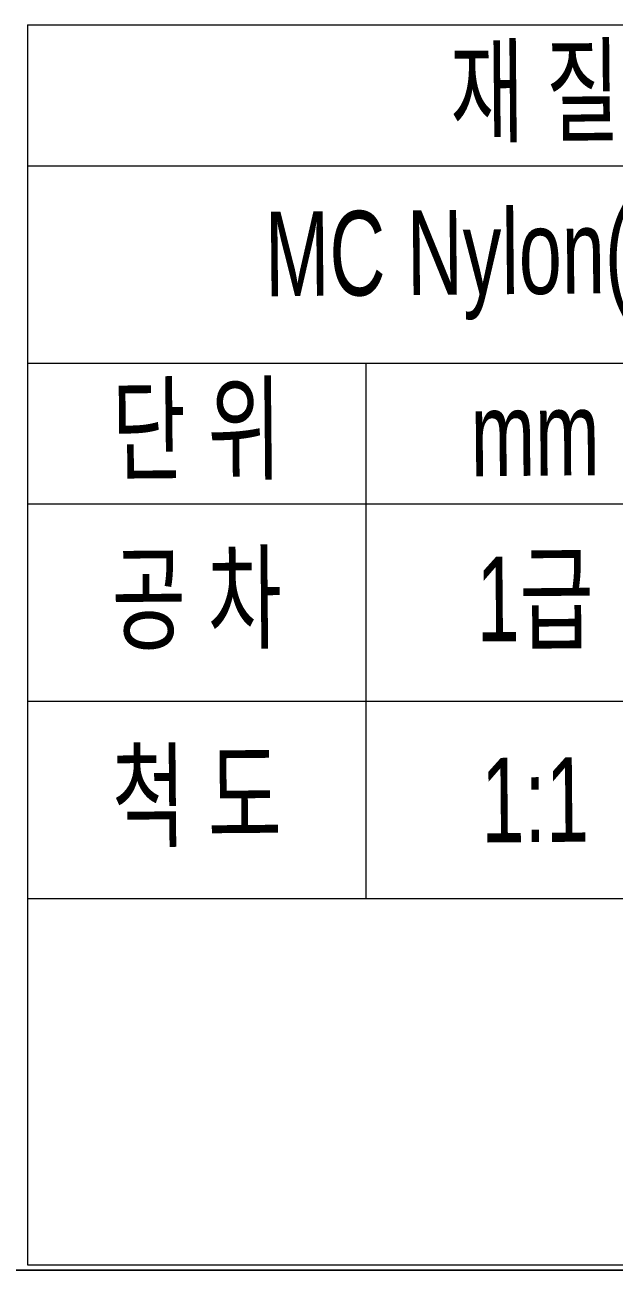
# Model space of a CAD drawing. Header units: millimetres. Extents: x 5 to 411, y 2 to 297.
# Drawn here: x 274.68 to 295.58, y 12.06 to 56.25 of the extents above; entities that cross this region are included whole.
import ezdxf

# ---------------------------------------------------------------- set-up
doc = ezdxf.new("R2010")
doc.units = ezdxf.units.MM
doc.layers.add('1', color=7, linetype='Continuous')
doc.styles.add('굴림', font='굴림')

# ---------------------------------------------------------------- blocks, each defined once
blk = doc.blocks.new('TabularNote1')
at = {"layer": '1', "color": 163, "linetype": 'Continuous', "lineweight": 18}
for p, q in [((274.78, 56.249), (286.78, 56.249)), ((274.78, 56.249), (274.78, 51.249)), ((286.78, 56.249), (298.78, 56.249)), ((274.78, 51.249), (286.78, 51.249)), ((274.78, 51.249), (274.78, 44.249)), ((286.78, 51.249), (298.78, 51.249)), ((274.78, 44.249), (286.78, 44.249)), ((274.78, 44.249), (274.78, 39.249)), ((286.78, 44.249), (298.78, 44.249)), ((286.78, 44.249), (286.78, 39.249)), ((274.78, 39.249), (286.78, 39.249)), ((274.78, 39.249), (274.78, 32.249)), ((286.78, 39.249), (298.78, 39.249)), ((286.78, 39.249), (286.78, 32.249)), ((274.78, 32.249), (286.78, 32.249)), ((274.78, 32.249), (274.78, 25.249)), ((286.78, 32.249), (298.78, 32.249)), ((286.78, 32.249), (286.78, 25.249)), ((274.78, 25.249), (286.78, 25.249)), ((274.78, 25.249), (274.78, 18.249)), ((286.78, 25.249), (298.78, 25.249)), ((274.78, 18.249), (274.78, 12.249)), ((274.78, 12.249), (286.78, 12.249)), ((286.78, 12.249), (298.78, 12.249))]:
    blk.add_line(p, q, dxfattribs=at)
at = {"layer": '1', "color": 18, "linetype": 'Continuous', "lineweight": 13, "char_height": 3, "attachment_point": 5, "rotation": 0.5, "line_spacing_factor": 1.067592, "style": '굴림'}
for s, insert in [('\\W0.7000;재 질', (292.78, 53.749)), ('\\W0.7000;MC Nylon(청색)', (292.78, 47.749)), ('\\W0.7000;단 위', (280.78, 41.749)), ('\\W0.7000;mm', (292.78, 41.749)), ('\\W0.7000;공 차', (280.78, 35.749)), ('\\W0.7000;1급', (292.78, 35.749)), ('\\W0.7000;척 도', (280.78, 28.749)), ('\\W0.7000;1:1', (292.78, 28.749))]:
    blk.add_mtext(s, dxfattribs=dict(at, insert=insert))

msp = doc.modelspace()

# ---------------------------------------------------------------- linework, layer by layer
at = {"layer": '1', "color": 18, "linetype": 'Continuous', "lineweight": 18}
for p, q in [((410.967, 12.06), (9.967, 12.06)), ((9.967, 12.06), (410.967, 12.06))]:
    msp.add_line(p, q, dxfattribs=at)

# ---------------------------------------------------------------- block references
at = {"layer": '1', "color": 163, "linetype": 'Continuous', "lineweight": 18}
msp.add_blockref('TabularNote1', (0, 0), dxfattribs=at)

doc.saveas('drawing.dxf')
